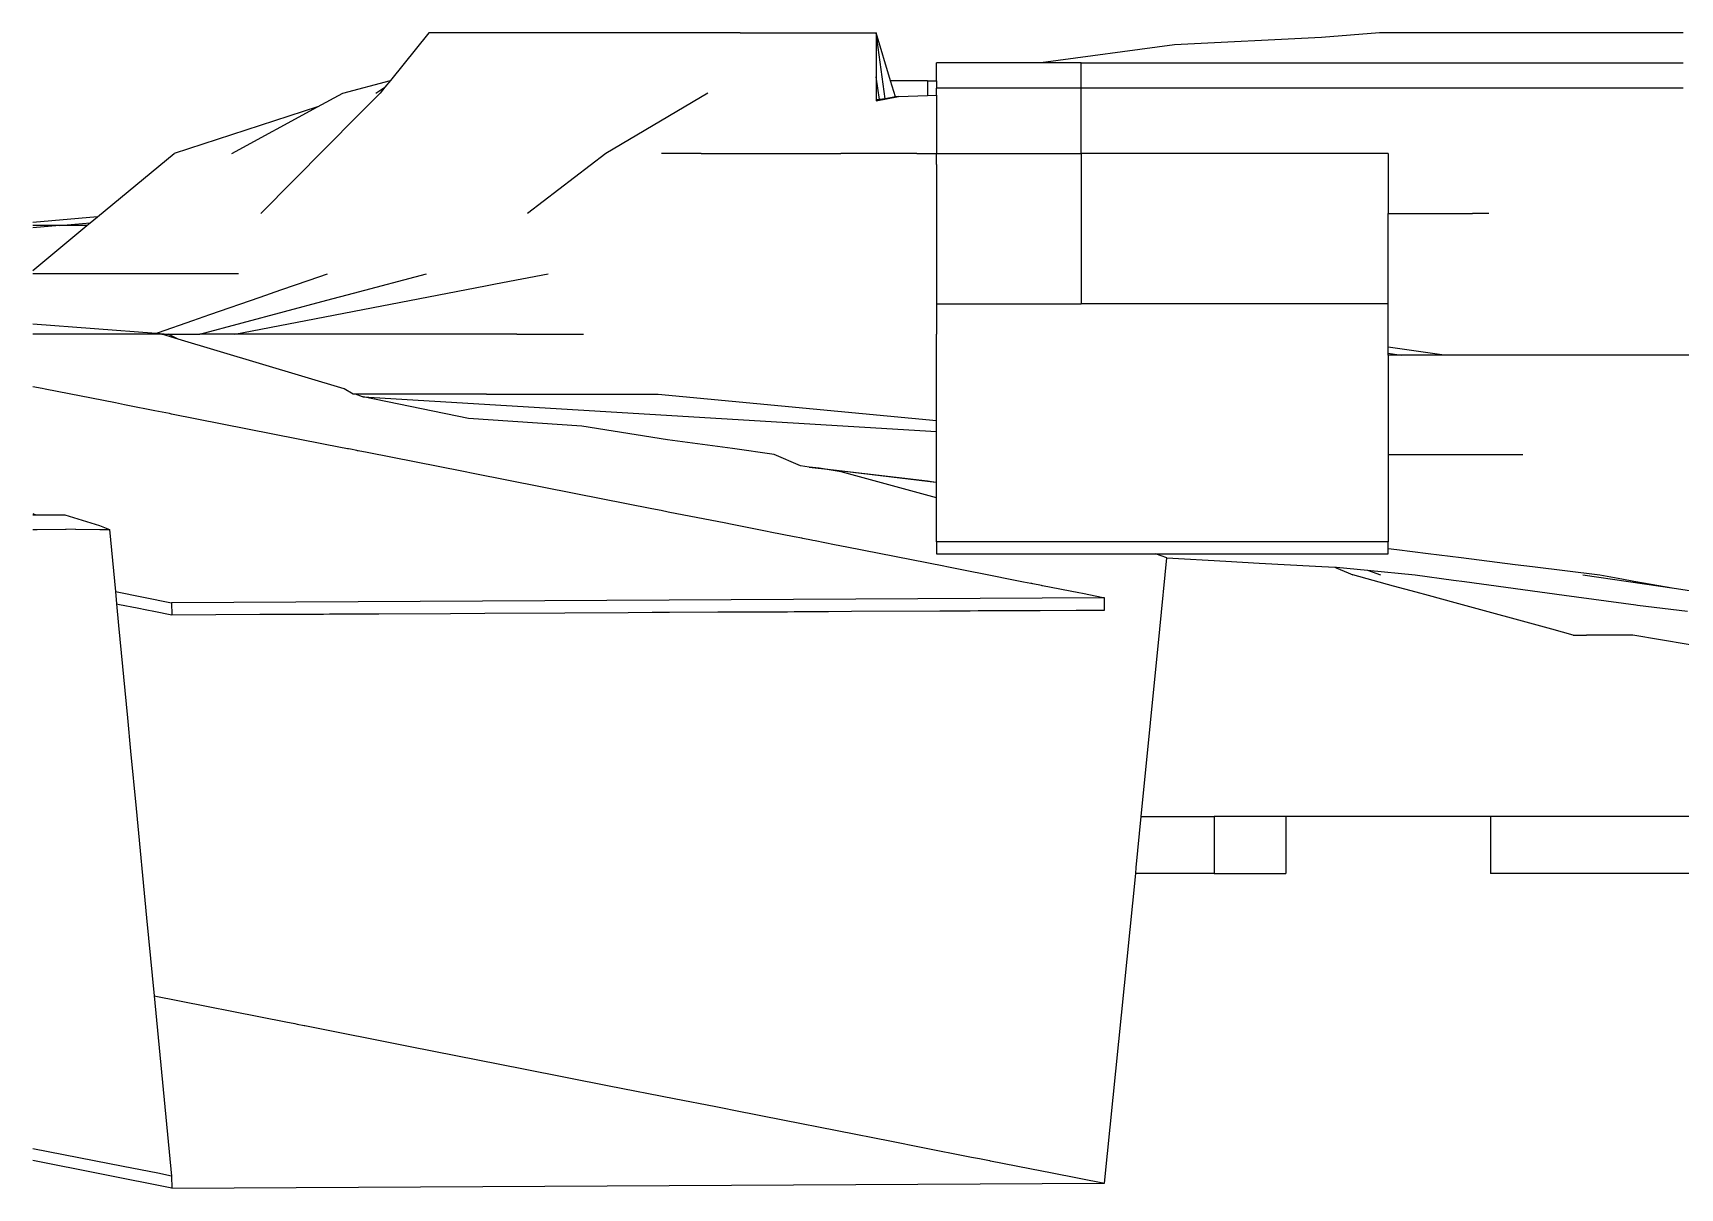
# Model space of a CAD drawing. Extents: x -92 to 92, y -11 to 21.
# Drawn here: x -92.36 to -65.01, y -1.64 to 17.54 of the extents above; entities that cross this region are included whole.
import ezdxf

# ---------------------------------------------------------------- set-up
doc = ezdxf.new("R2010")
doc.units = 0
doc.layers.get('0').update_dxf_attribs({"linetype": 'CONTINUOUS'})
doc.layers.add('SECTIONCUTEDGES', color=7, linetype='CONTINUOUS')

msp = doc.modelspace()

# ---------------------------------------------------------------- linework, layer by layer
for p, q in [((-85.787, 17.542), (-86.425, 16.754)), ((-85.227, 17.542), (-85.787, 17.542)), ((-84.027, 17.542), (-85.227, 17.542)), ((-83.687, 17.542), (-84.027, 17.542)), ((-82.847, 17.542), (-83.687, 17.542)), ((-80.617, 17.542), (-82.847, 17.542)), ((-80.617, 17.542), (-79.957, 17.542)), ((-79.957, 17.542), (-78.359, 17.542)), ((-78.359, 17.542), (-78.359, 16.812)), ((-78.213, 16.45), (-78.359, 17.542)), ((-78.12, 16.748), (-78.359, 17.542)), ((-70.002, 17.542), (-70.966, 17.468)), ((-67.7, 17.542), (-70.002, 17.542)), ((-67.442, 17.542), (-67.7, 17.542)), ((-65.98, 17.542), (-67.442, 17.542)), ((-64.963, 17.542), (-65.98, 17.542)), ((-73.409, 17.346), (-75.627, 17.043)), ((-70.966, 17.468), (-73.409, 17.346)), ((-75.627, 17.043), (-77.359, 17.043)), ((-77.359, 16.748), (-77.359, 17.043)), ((-74.957, 17.043), (-75.627, 17.043)), ((-74.957, 17.042), (-74.957, 17.043)), ((-73.696, 17.042), (-74.957, 17.042)), ((-74.957, 16.625), (-74.957, 17.042)), ((-73.409, 17.042), (-73.696, 17.042)), ((-71.286, 17.042), (-73.409, 17.042)), ((-70.966, 17.042), (-71.286, 17.042)), ((-70.84, 17.042), (-70.966, 17.042)), ((-70.002, 17.042), (-70.84, 17.042)), ((-69.655, 17.042), (-70.002, 17.042)), ((-67.7, 17.042), (-69.655, 17.042)), ((-67.661, 17.042), (-67.7, 17.042)), ((-67.442, 17.042), (-67.661, 17.042)), ((-67.222, 17.042), (-67.442, 17.042)), ((-65.98, 17.042), (-67.222, 17.042)), ((-65.586, 17.042), (-65.98, 17.042)), ((-64.963, 17.042), (-65.586, 17.042)), ((-87.217, 16.542), (-86.425, 16.754)), ((-86.425, 16.754), (-86.516, 16.642)), ((-78.359, 16.812), (-78.359, 16.542)), ((-78.303, 16.435), (-78.359, 16.812)), ((-77.509, 16.748), (-78.12, 16.748)), ((-78.039, 16.48), (-78.12, 16.748)), ((-77.509, 16.748), (-77.359, 16.748)), ((-77.509, 16.748), (-77.509, 16.502)), ((-77.359, 16.748), (-77.359, 16.625)), ((-87.633, 16.316), (-87.217, 16.542)), ((-86.597, 16.542), (-86.962, 16.174)), ((-86.667, 16.542), (-86.516, 16.642)), ((-86.516, 16.642), (-86.597, 16.542)), ((-81.157, 16.542), (-82.847, 15.542)), ((-78.359, 16.542), (-78.359, 16.426)), ((-78.359, 16.415), (-77.992, 16.488)), ((-78.359, 16.418), (-77.992, 16.488)), ((-78.341, 16.429), (-78.359, 16.426)), ((-78.359, 16.426), (-78.359, 16.418)), ((-78.359, 16.418), (-78.359, 16.415)), ((-78.303, 16.435), (-78.341, 16.429)), ((-78.213, 16.45), (-78.303, 16.435)), ((-78.039, 16.48), (-78.213, 16.45)), ((-77.992, 16.488), (-78.039, 16.48)), ((-77.992, 16.488), (-77.509, 16.502)), ((-77.509, 16.502), (-77.359, 16.506)), ((-74.957, 16.625), (-77.359, 16.625)), ((-77.359, 16.506), (-77.359, 16.625)), ((-77.359, 16.625), (-77.359, 16.624)), ((-77.359, 16.506), (-77.359, 16.254)), ((-74.957, 16.624), (-74.957, 16.625)), ((-64.963, 16.624), (-74.957, 16.624)), ((-74.957, 15.542), (-74.957, 16.624)), ((-87.633, 16.316), (-90.017, 15.542)), ((-89.057, 15.542), (-87.633, 16.316)), ((-86.962, 16.174), (-88.577, 14.542)), ((-77.359, 16.254), (-77.359, 15.542)), ((-91.288, 14.487), (-90.017, 15.542)), ((-82.847, 15.542), (-84.147, 14.542)), ((-81.267, 15.542), (-81.927, 15.542)), ((-81.267, 15.542), (-80.627, 15.542)), ((-80.627, 15.542), (-79.767, 15.542)), ((-79.767, 15.542), (-78.947, 15.542)), ((-77.687, 15.542), (-78.947, 15.542)), ((-77.687, 15.542), (-77.359, 15.542)), ((-77.359, 15.542), (-74.957, 15.542)), ((-77.359, 15.355), (-77.359, 15.542)), ((-77.359, 15.355), (-77.359, 14.542)), ((-69.859, 15.542), (-74.957, 15.542)), ((-74.957, 15.542), (-74.957, 13.042)), ((-69.859, 15.542), (-69.859, 14.542)), ((-77.359, 14.542), (-77.359, 14.103)), ((-69.859, 14.542), (-68.457, 14.542)), ((-69.859, 14.484), (-69.859, 14.542)), ((-68.187, 14.542), (-68.457, 14.542)), ((-91.288, 14.487), (-92.36, 14.394)), ((-91.918, 14.342), (-92.36, 14.342)), ((-91.918, 14.342), (-92.36, 14.303)), ((-92.36, 13.598), (-91.463, 14.342)), ((-91.918, 14.342), (-91.41, 14.386)), ((-91.463, 14.342), (-91.918, 14.342)), ((-91.463, 14.342), (-91.41, 14.386)), ((-91.41, 14.386), (-91.288, 14.487)), ((-69.859, 13.908), (-69.859, 14.484)), ((-77.359, 14.103), (-77.359, 13.542)), ((-69.859, 13.583), (-69.859, 13.908)), ((-91.967, 13.542), (-92.36, 13.542)), ((-91.297, 13.542), (-91.967, 13.542)), ((-90.367, 13.542), (-91.297, 13.542)), ((-88.947, 13.542), (-90.367, 13.542)), ((-88.242, 13.274), (-87.772, 13.436)), ((-87.772, 13.436), (-87.467, 13.542)), ((-87.036, 13.221), (-85.827, 13.542)), ((-84.681, 13.374), (-83.807, 13.542)), ((-77.359, 13.542), (-77.359, 13.315)), ((-69.859, 13.542), (-69.859, 13.583)), ((-69.859, 13.446), (-69.859, 13.542)), ((-69.859, 13.042), (-69.859, 13.446)), ((-89.423, 12.865), (-88.588, 13.154)), ((-88.588, 13.154), (-88.242, 13.274)), ((-87.828, 12.769), (-85.163, 13.281)), ((-87.48, 13.102), (-87.036, 13.221)), ((-85.163, 13.281), (-84.845, 13.342)), ((-84.845, 13.342), (-84.681, 13.374)), ((-77.359, 13.315), (-77.359, 13.042)), ((-89.707, 12.767), (-89.423, 12.865)), ((-89.587, 12.542), (-87.48, 13.102)), ((-77.359, 13.042), (-74.957, 13.042)), ((-77.359, 13.042), (-77.359, 12.542)), ((-69.859, 13.042), (-74.957, 13.042)), ((-69.859, 12.542), (-69.859, 13.042)), ((-92.36, 12.714), (-90.314, 12.557)), ((-90.277, 12.57), (-89.707, 12.767)), ((-89.007, 12.542), (-87.828, 12.769)), ((-92.072, 12.542), (-92.36, 12.542)), ((-90.734, 12.542), (-92.072, 12.542)), ((-90.22, 12.542), (-90.734, 12.542)), ((-90.314, 12.557), (-90.277, 12.57)), ((-90.314, 12.557), (-90.117, 12.542)), ((-89.947, 12.459), (-90.22, 12.542)), ((-90.22, 12.542), (-90.117, 12.542)), ((-90.117, 12.542), (-90.113, 12.542)), ((-89.947, 12.459), (-90.113, 12.542)), ((-90.113, 12.542), (-89.587, 12.542)), ((-87.193, 11.63), (-89.947, 12.459)), ((-89.007, 12.542), (-89.587, 12.542)), ((-84.327, 12.542), (-89.007, 12.542)), ((-84.327, 12.542), (-83.217, 12.542)), ((-77.359, 12.326), (-77.359, 12.542)), ((-77.359, 11.542), (-77.359, 12.326)), ((-69.859, 12.325), (-69.859, 12.542)), ((-68.928, 12.194), (-69.859, 12.325)), ((-69.859, 12.224), (-69.859, 12.325)), ((-69.859, 12.194), (-69.859, 12.224)), ((-69.859, 12.224), (-69.646, 12.194)), ((-69.646, 12.194), (-69.859, 12.194)), ((-69.859, 12.194), (-69.859, 10.542)), ((-68.928, 12.194), (-69.646, 12.194)), ((-68.315, 12.194), (-68.928, 12.194)), ((-68.139, 12.194), (-68.315, 12.194)), ((-67.302, 12.194), (-68.139, 12.194)), ((-66.539, 12.194), (-67.302, 12.194)), ((-65.704, 12.194), (-66.539, 12.194)), ((-63.774, 12.194), (-65.704, 12.194)), ((-92.206, 11.637), (-92.36, 11.668)), ((-92.157, 11.627), (-92.206, 11.637)), ((-90.987, 11.397), (-92.157, 11.627)), ((-87.042, 11.542), (-87.193, 11.63)), ((-87.002, 11.542), (-87.042, 11.542)), ((-86.888, 11.499), (-87.002, 11.542)), ((-84.827, 11.542), (-87.002, 11.542)), ((-86.879, 11.5), (-86.888, 11.499)), ((-85.129, 11.141), (-86.879, 11.5)), ((-86.879, 11.5), (-77.359, 10.924)), ((-84.827, 11.542), (-81.977, 11.542)), ((-81.977, 11.542), (-77.359, 11.106)), ((-77.359, 11.106), (-77.359, 11.542)), ((-90.84, 11.368), (-90.987, 11.397)), ((-90.784, 11.357), (-90.84, 11.368)), ((-90.334, 11.268), (-90.784, 11.357)), ((-90.09, 11.22), (-90.334, 11.268)), ((-90.058, 11.214), (-90.09, 11.22)), ((-87.535, 10.716), (-90.058, 11.214)), ((-83.245, 11.015), (-85.129, 11.141)), ((-81.822, 10.788), (-83.245, 11.015)), ((-77.359, 10.924), (-77.359, 11.106)), ((-87.282, 10.666), (-87.535, 10.716)), ((-87.14, 10.638), (-87.282, 10.666)), ((-80.748, 10.641), (-81.822, 10.788)), ((-77.359, 10.811), (-77.359, 10.924)), ((-77.359, 10.74), (-77.359, 10.811)), ((-77.359, 10.542), (-77.359, 10.74)), ((-87.126, 10.635), (-87.14, 10.638)), ((-87.123, 10.635), (-87.126, 10.635)), ((-87.087, 10.628), (-87.123, 10.635)), ((-86.981, 10.607), (-87.087, 10.628)), ((-86.971, 10.605), (-86.981, 10.607)), ((-86.97, 10.605), (-86.971, 10.605)), ((-86.962, 10.603), (-86.97, 10.605)), ((-86.812, 10.573), (-86.962, 10.603)), ((-85.211, 10.258), (-86.812, 10.573)), ((-80.055, 10.542), (-80.748, 10.641)), ((-79.614, 10.356), (-80.055, 10.542)), ((-77.359, 10.497), (-77.359, 10.542)), ((-77.359, 10.484), (-77.359, 10.497)), ((-77.359, 10.275), (-77.359, 10.484)), ((-69.859, 10.542), (-69.859, 9.96)), ((-69.859, 10.542), (-67.623, 10.542)), ((-85.052, 10.226), (-85.211, 10.258)), ((-83.347, 9.89), (-85.052, 10.226)), ((-79.472, 10.334), (-79.614, 10.356)), ((-79.306, 10.314), (-79.472, 10.334)), ((-79.472, 10.334), (-79.069, 10.286)), ((-78.941, 10.252), (-79.306, 10.314)), ((-79.306, 10.314), (-79.069, 10.286)), ((-79.069, 10.286), (-79.069, 10.286)), ((-79.069, 10.286), (-77.509, 10.102)), ((-79.069, 10.286), (-77.509, 10.101)), ((-77.359, 9.823), (-78.941, 10.252)), ((-77.359, 10.263), (-77.359, 10.275)), ((-77.359, 10.097), (-77.359, 10.263)), ((-82.085, 9.641), (-83.347, 9.89)), ((-77.509, 10.102), (-77.509, 10.101)), ((-77.509, 10.102), (-77.368, 10.085)), ((-77.509, 10.101), (-77.368, 10.085)), ((-77.368, 10.085), (-77.368, 10.085)), ((-77.368, 10.085), (-77.368, 10.085)), ((-77.368, 10.085), (-77.368, 10.085)), ((-77.368, 10.085), (-77.368, 10.085)), ((-77.368, 10.085), (-77.367, 10.085)), ((-77.368, 10.085), (-77.368, 10.085)), ((-77.368, 10.085), (-77.368, 10.085)), ((-77.368, 10.085), (-77.367, 10.085)), ((-77.367, 10.085), (-77.367, 10.085)), ((-77.367, 10.085), (-77.359, 10.084)), ((-77.367, 10.085), (-77.359, 10.084)), ((-77.359, 10.084), (-77.359, 10.097)), ((-77.359, 10.052), (-77.359, 10.084)), ((-77.359, 10.084), (-77.359, 10.084)), ((-77.359, 9.823), (-77.359, 10.052)), ((-69.859, 9.96), (-69.859, 9.721)), ((-81.929, 9.61), (-82.085, 9.641)), ((-81.811, 9.587), (-81.929, 9.61)), ((-80.859, 9.399), (-81.811, 9.587)), ((-77.359, 9.091), (-77.359, 9.823)), ((-69.859, 9.721), (-69.859, 9.542)), ((-92.36, 9.56), (-92.312, 9.542)), ((-92.36, 9.542), (-92.312, 9.542)), ((-92.312, 9.542), (-91.83, 9.542)), ((-91.83, 9.542), (-91.255, 9.363)), ((-91.255, 9.363), (-91.09, 9.296)), ((-80.779, 9.384), (-80.859, 9.399)), ((-80.17, 9.263), (-80.779, 9.384)), ((-69.859, 9.542), (-69.859, 9.211)), ((-80.118, 9.253), (-80.17, 9.263)), ((-79.721, 9.175), (-80.118, 9.253)), ((-79.594, 9.15), (-79.721, 9.175)), ((-79.579, 9.147), (-79.594, 9.15)), ((-79.433, 9.118), (-79.579, 9.147)), ((-79.414, 9.114), (-79.433, 9.118)), ((-79.374, 9.106), (-79.414, 9.114)), ((-79.05, 9.043), (-79.374, 9.106)), ((-78.848, 9.003), (-79.05, 9.043)), ((-69.859, 9.211), (-69.859, 9.091)), ((-77.236, 8.685), (-78.848, 9.003)), ((-73.536, 8.826), (-73.725, 8.89)), ((-69.859, 8.98), (-69.717, 8.963)), ((-69.717, 8.963), (-69.198, 8.898)), ((-69.198, 8.898), (-68.648, 8.829)), ((-68.648, 8.829), (-67.754, 8.718)), ((-77.186, 8.675), (-77.236, 8.685)), ((-76.744, 8.588), (-77.186, 8.675)), ((-76.657, 8.571), (-76.744, 8.588)), ((-75.913, 8.424), (-76.657, 8.571)), ((-70.745, 8.67), (-70.723, 8.661)), ((-70.723, 8.661), (-70.524, 8.575)), ((-70.524, 8.575), (-70.447, 8.542)), ((-69.77, 8.357), (-70.447, 8.542)), ((-70.201, 8.619), (-69.987, 8.542)), ((-67.754, 8.718), (-67.464, 8.681)), ((-67.464, 8.681), (-66.347, 8.542)), ((-66.627, 8.542), (-65.109, 8.32)), ((-66.347, 8.542), (-65.978, 8.476)), ((-90.991, 8.265), (-90.058, 8.081)), ((-75.792, 8.4), (-75.913, 8.424)), ((-75.777, 8.397), (-75.792, 8.4)), ((-75.76, 8.394), (-75.777, 8.397)), ((-75.616, 8.365), (-75.76, 8.394)), ((-75.614, 8.365), (-75.616, 8.365)), ((-75.604, 8.363), (-75.614, 8.365)), ((-75.603, 8.363), (-75.604, 8.363)), ((-75.601, 8.362), (-75.603, 8.363)), ((-74.995, 8.243), (-75.601, 8.362)), ((-74.933, 8.231), (-74.995, 8.243)), ((-74.594, 8.164), (-74.933, 8.231)), ((-69.394, 8.254), (-69.77, 8.357)), ((-69.193, 8.199), (-69.394, 8.254)), ((-65.978, 8.476), (-65.781, 8.44)), ((-65.781, 8.44), (-65.109, 8.32)), ((-65.109, 8.32), (-63.689, 8.112)), ((-90.972, 8.061), (-90.923, 8.052)), ((-90.923, 8.052), (-90.627, 7.994)), ((-90.627, 7.994), (-90.467, 7.962)), ((-90.467, 7.962), (-90.352, 7.939)), ((-90.352, 7.939), (-90.054, 7.88)), ((-74.572, 8.159), (-74.594, 8.164)), ((-68.749, 8.078), (-69.193, 8.199)), ((-67.145, 7.64), (-68.749, 8.078)), ((-66.787, 7.542), (-67.145, 7.64)), ((-66.787, 7.542), (-66.568, 7.542)), ((-66.564, 7.542), (-66.568, 7.542)), ((-66.563, 7.542), (-66.564, 7.542)), ((-66.562, 7.542), (-66.563, 7.542)), ((-66.559, 7.542), (-66.562, 7.542)), ((-66.54, 7.542), (-66.559, 7.542)), ((-66.534, 7.542), (-66.54, 7.542)), ((-66, 7.542), (-66.534, 7.542)), ((-65.797, 7.542), (-66, 7.542)), ((-64.401, 7.304), (-65.797, 7.542)), ((-73.958, 4.531), (-72.749, 4.531)), ((-72.749, 4.531), (-72.749, 3.585)), ((-72.515, 4.531), (-72.749, 4.531)), ((-71.559, 4.531), (-72.515, 4.531)), ((-71.559, 4.531), (-71.559, 3.585)), ((-71.033, 4.531), (-71.559, 4.531)), ((-70.489, 4.531), (-71.033, 4.531)), ((-69.362, 4.531), (-70.489, 4.531)), ((-68.719, 4.531), (-69.362, 4.531)), ((-68.159, 4.531), (-68.719, 4.531)), ((-68.159, 4.531), (-68.159, 3.585)), ((-66.544, 4.531), (-68.159, 4.531)), ((-66.538, 4.531), (-66.544, 4.531)), ((-66.534, 4.531), (-66.538, 4.531)), ((-66.509, 4.531), (-66.534, 4.531)), ((-64.378, 4.531), (-66.509, 4.531)), ((-72.749, 3.585), (-74.051, 3.585)), ((-72.749, 3.585), (-71.559, 3.585)), ((-62.519, 3.585), (-68.159, 3.585)), ((-90.347, 1.551), (-88.162, 1.12)), ((-88.162, 1.12), (-88.011, 1.091)), ((-88.011, 1.091), (-87.971, 1.083)), ((-87.971, 1.083), (-87.857, 1.06)), ((-87.857, 1.06), (-87.848, 1.059)), ((-87.848, 1.059), (-86.098, 0.713)), ((-86.098, 0.713), (-84.214, 0.342)), ((-84.214, 0.342), (-82.791, 0.061)), ((-82.791, 0.061), (-81.716, -0.151)), ((-81.716, -0.151), (-81.024, -0.287)), ((-81.024, -0.287), (-80.583, -0.374)), ((-80.583, -0.374), (-80.44, -0.402)), ((-80.44, -0.402), (-80.275, -0.435)), ((-80.275, -0.435), (-79.91, -0.507)), ((-79.91, -0.507), (-78.106, -0.863)), ((-91.343, -1.185), (-92.36, -0.985)), ((-78.106, -0.863), (-77.611, -0.96)), ((-77.611, -0.96), (-76.78, -1.124)), ((-90.054, -1.639), (-92.36, -1.184)), ((-90.861, -1.28), (-91.343, -1.185)), ((-90.286, -1.394), (-90.861, -1.28)), ((-76.78, -1.124), (-76.642, -1.151)), ((-76.642, -1.151), (-76.478, -1.184)), ((-76.478, -1.184), (-76.466, -1.186)), ((-76.466, -1.186), (-76.464, -1.187)), ((-76.464, -1.187), (-75.811, -1.315)), ((-75.811, -1.315), (-75.436, -1.389)), ((-90.058, -1.439), (-90.286, -1.394)), ((-75.436, -1.389), (-74.569, -1.56))]:
    msp.add_line(p, q)
at = {"layer": 'SECTIONCUTEDGES'}
for p, q in [((-91.819, 9.298), (-92.289, 9.29)), ((-91.808, 9.299), (-91.819, 9.298)), ((-91.654, 9.301), (-91.808, 9.299)), ((-91.654, 9.301), (-91.252, 9.297)), ((-92.337, 9.289), (-92.36, 9.289)), ((-92.289, 9.29), (-92.337, 9.289)), ((-91.252, 9.297), (-91.249, 9.297)), ((-91.249, 9.297), (-91.09, 9.296)), ((-91.09, 9.296), (-90.991, 8.265)), ((-69.859, 9.091), (-77.359, 9.091)), ((-77.359, 9.091), (-77.359, 8.89)), ((-69.859, 9.06), (-69.859, 9.091)), ((-69.859, 8.98), (-69.859, 9.06)), ((-77.359, 8.89), (-77.218, 8.89)), ((-77.218, 8.89), (-77.176, 8.89)), ((-77.176, 8.89), (-76.717, 8.89)), ((-76.717, 8.89), (-76.653, 8.89)), ((-76.653, 8.89), (-75.871, 8.89)), ((-75.871, 8.89), (-75.741, 8.89)), ((-75.741, 8.89), (-75.733, 8.89)), ((-75.733, 8.89), (-75.723, 8.89)), ((-75.723, 8.89), (-75.568, 8.89)), ((-75.568, 8.89), (-75.568, 8.89)), ((-75.568, 8.89), (-75.556, 8.89)), ((-75.556, 8.89), (-75.554, 8.89)), ((-75.556, 8.89), (-75.556, 8.89)), ((-75.554, 8.89), (-74.894, 8.89)), ((-74.894, 8.89), (-74.873, 8.89)), ((-74.873, 8.89), (-74.5, 8.89)), ((-74.5, 8.89), (-74.491, 8.89)), ((-74.491, 8.89), (-73.725, 8.89)), ((-73.725, 8.89), (-72.465, 8.89)), ((-73.652, 7.643), (-73.536, 8.826)), ((-73.536, 8.826), (-72.556, 8.771)), ((-72.556, 8.771), (-72.002, 8.74)), ((-72.465, 8.89), (-71.924, 8.89)), ((-71.924, 8.89), (-71.197, 8.89)), ((-71.197, 8.89), (-70.76, 8.89)), ((-70.76, 8.89), (-70.353, 8.89)), ((-70.353, 8.89), (-69.859, 8.89)), ((-69.859, 8.96), (-69.859, 8.98)), ((-69.859, 8.89), (-69.859, 8.96)), ((-72.002, 8.74), (-71.069, 8.688)), ((-71.069, 8.688), (-70.745, 8.67)), ((-70.745, 8.67), (-70.72, 8.669)), ((-70.72, 8.669), (-70.201, 8.619)), ((-70.201, 8.619), (-69.412, 8.542)), ((-69.412, 8.542), (-68.776, 8.456)), ((-90.991, 8.265), (-90.972, 8.061)), ((-68.776, 8.456), (-68.593, 8.431)), ((-68.593, 8.431), (-66.938, 8.207)), ((-66.938, 8.207), (-65.747, 8.045)), ((-90.972, 8.061), (-90.937, 7.702)), ((-74.572, 8.159), (-90.058, 8.081)), ((-90.058, 8.081), (-90.054, 7.88)), ((-80.289, 7.93), (-80.181, 7.931)), ((-80.181, 7.931), (-79.833, 7.932)), ((-79.833, 7.932), (-79.721, 7.933)), ((-79.721, 7.933), (-79.688, 7.933)), ((-79.688, 7.933), (-79.558, 7.934)), ((-79.558, 7.934), (-79.521, 7.934)), ((-79.521, 7.934), (-79.439, 7.934)), ((-79.439, 7.934), (-79.15, 7.936)), ((-79.15, 7.936), (-78.768, 7.938)), ((-78.768, 7.938), (-77.304, 7.945)), ((-77.304, 7.945), (-77.218, 7.946)), ((-77.218, 7.946), (-76.802, 7.948)), ((-76.802, 7.948), (-76.665, 7.949)), ((-76.665, 7.949), (-75.956, 7.952)), ((-75.956, 7.952), (-75.839, 7.953)), ((-75.839, 7.953), (-75.818, 7.953)), ((-75.818, 7.953), (-75.793, 7.953)), ((-75.793, 7.953), (-75.653, 7.954)), ((-75.653, 7.954), (-75.651, 7.954)), ((-75.651, 7.954), (-75.641, 7.954)), ((-75.641, 7.954), (-75.64, 7.954)), ((-75.64, 7.954), (-75.638, 7.954)), ((-75.638, 7.954), (-75.04, 7.957)), ((-75.04, 7.957), (-74.959, 7.957)), ((-74.959, 7.957), (-74.62, 7.959)), ((-74.62, 7.959), (-74.577, 7.959)), ((-74.577, 7.959), (-74.569, 7.959)), ((-74.57, 8.032), (-74.572, 8.159)), ((-74.569, 7.959), (-74.57, 8.032)), ((-65.747, 8.045), (-65.721, 8.042)), ((-65.721, 8.042), (-64.89, 7.942)), ((-90.937, 7.702), (-90.791, 6.169)), ((-90.054, 7.88), (-88.591, 7.888)), ((-88.591, 7.888), (-87.538, 7.893)), ((-87.538, 7.893), (-87.434, 7.894)), ((-87.434, 7.894), (-87.38, 7.894)), ((-87.38, 7.894), (-87.366, 7.894)), ((-87.366, 7.894), (-87.34, 7.894)), ((-87.34, 7.894), (-87.263, 7.895)), ((-87.263, 7.895), (-87.222, 7.895)), ((-87.222, 7.895), (-87.219, 7.895)), ((-87.219, 7.895), (-87.214, 7.895)), ((-87.214, 7.895), (-86.618, 7.898)), ((-86.618, 7.898), (-85.43, 7.904)), ((-85.43, 7.904), (-84.855, 7.907)), ((-84.855, 7.907), (-83.527, 7.914)), ((-83.527, 7.914), (-82.479, 7.919)), ((-82.479, 7.919), (-82.081, 7.921)), ((-82.081, 7.921), (-81.794, 7.922)), ((-81.794, 7.922), (-80.991, 7.927)), ((-80.991, 7.927), (-80.816, 7.927)), ((-80.816, 7.927), (-80.289, 7.93)), ((-73.958, 4.531), (-73.652, 7.643)), ((-90.791, 6.169), (-90.738, 5.618)), ((-90.738, 5.618), (-90.646, 4.661)), ((-90.646, 4.661), (-90.473, 2.848)), ((-74.042, 3.682), (-73.958, 4.531)), ((-74.569, -1.56), (-74.051, 3.585)), ((-74.051, 3.585), (-74.042, 3.682)), ((-90.473, 2.848), (-90.44, 2.511)), ((-90.44, 2.511), (-90.347, 1.551)), ((-90.347, 1.551), (-90.058, -1.439)), ((-90.058, -1.439), (-90.054, -1.639)), ((-90.054, -1.639), (-74.569, -1.56))]:
    msp.add_line(p, q, dxfattribs=at)

doc.saveas('drawing.dxf')
